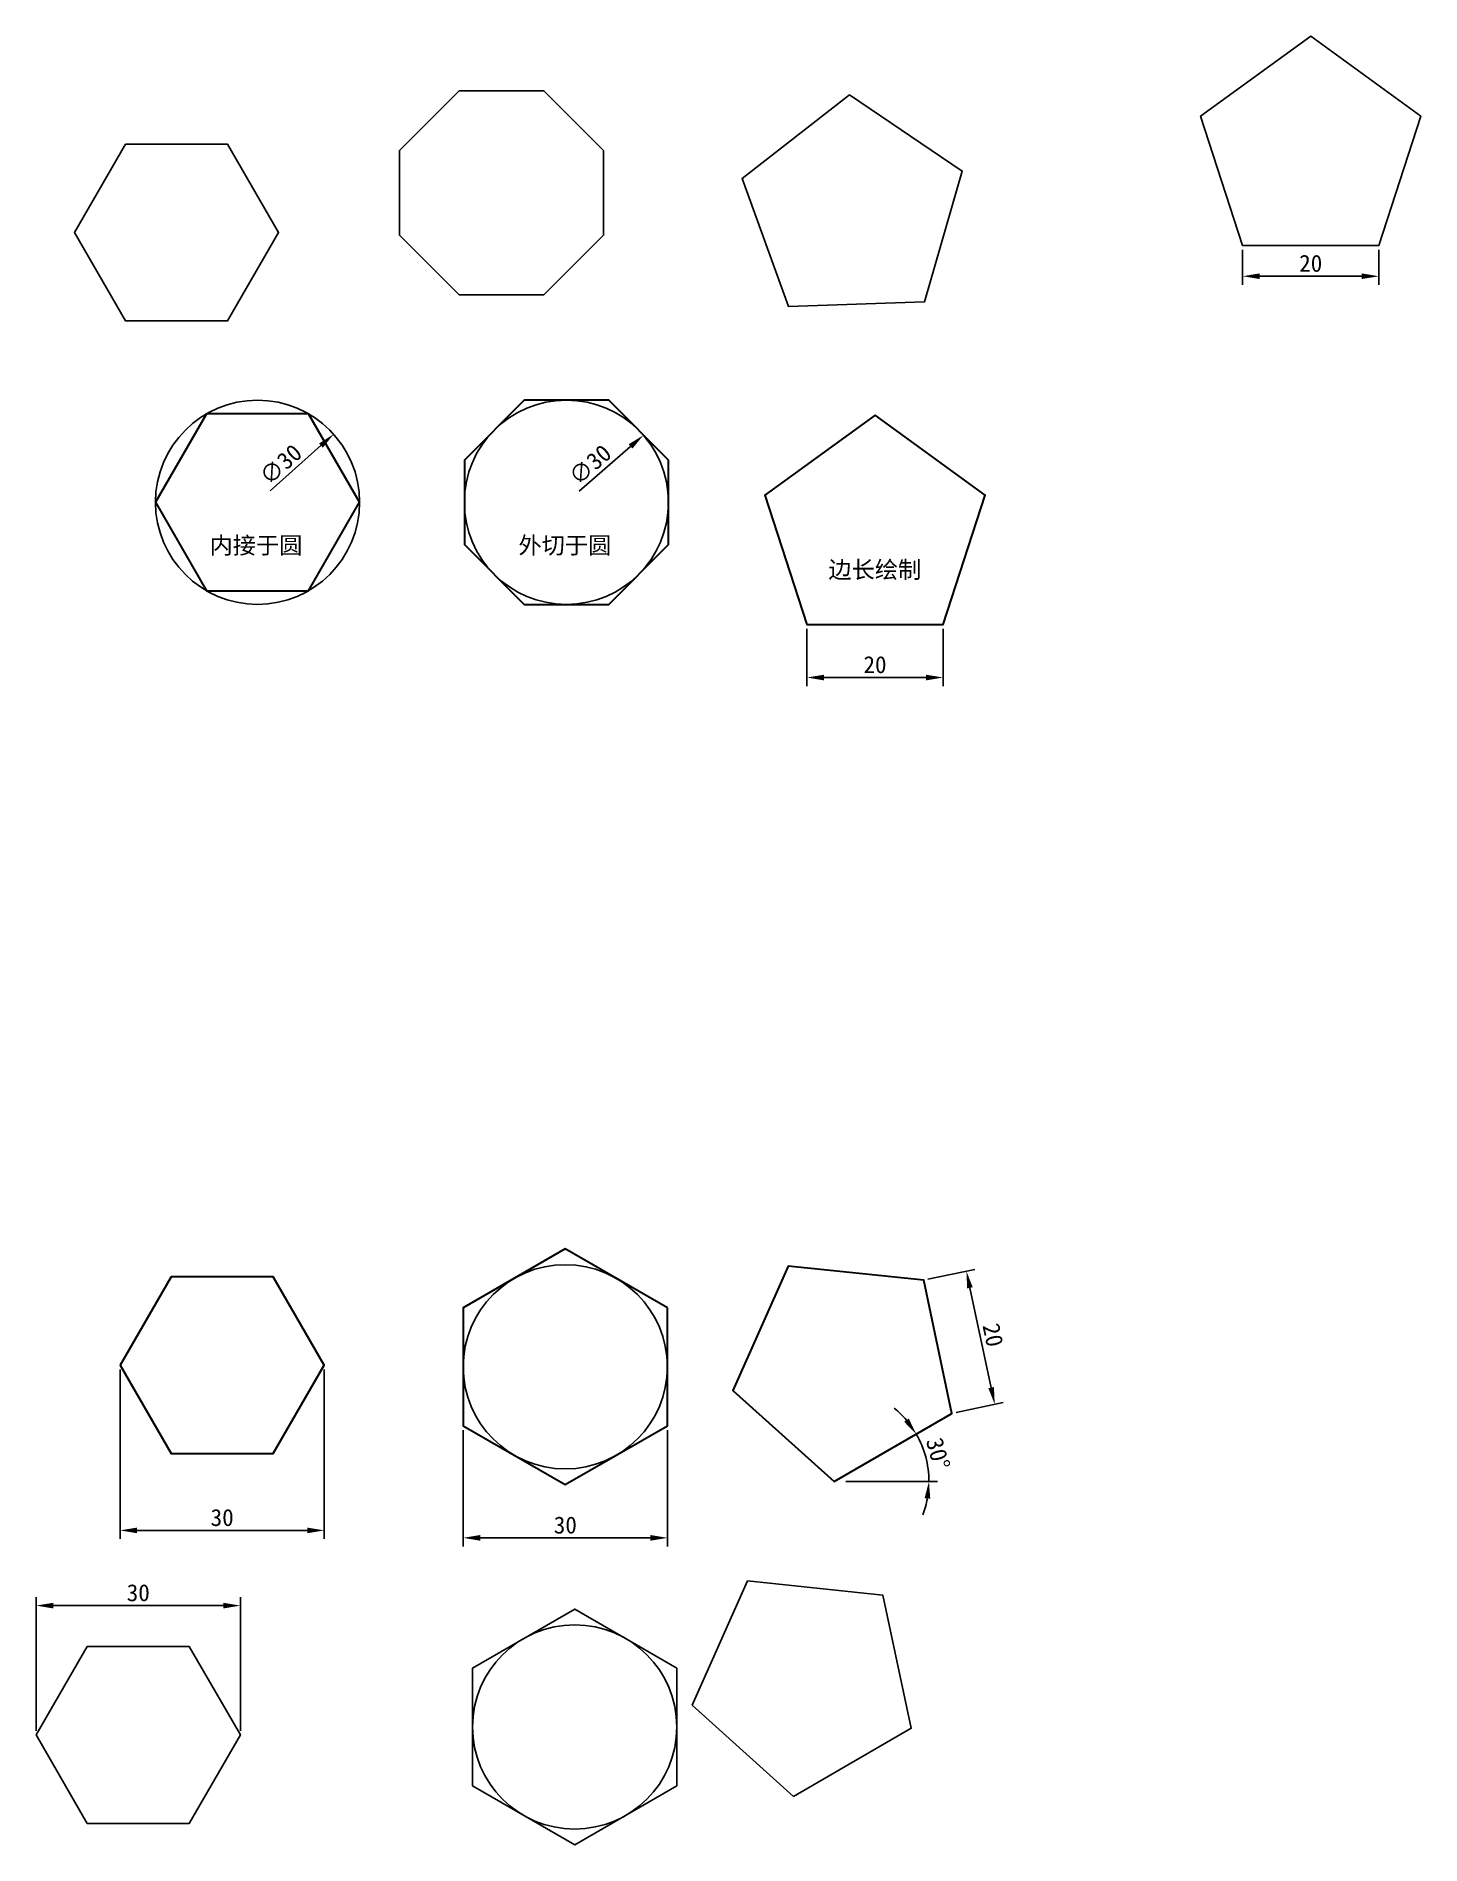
# Model space of a CAD drawing. Header units: millimetres. Extents: x 300 to 503, y -19 to 246.
import ezdxf

# ---------------------------------------------------------------- set-up
doc = ezdxf.new("R2010")
doc.units = ezdxf.units.MM
doc.dimstyles.new('ISO-25', dxfattribs={"dimtxt": 2.5, "dimasz": 2.5, "dimexe": 1.25, "dimexo": 0.625, "dimtad": 1, "dimdsep": 46, "dimtxsty": 'Standard', "dimcen": 2.5, "dimadec": 0, "dimazin": 0, "dimtfac": 1, "dimtmove": 0, "dimatfit": 3, "dimfxl": 1, "dimarcsym": 0})

# ---------------------------------------------------------------- blocks, each defined once
blk = doc.blocks.new('*D1')
at = {"color": 0, "lineweight": -2, "transparency": 16777216}
blk.add_line((379.62, 179.6), (387.16, 186.17), dxfattribs=at)
at = {"color": 0, "transparency": 16777216}
blk.add_solid([(386.88, 186.48), (387.43, 185.85), (389.04, 187.81)], dxfattribs=at)
at = {"layer": 'Defpoints', "color": 0, "transparency": 16777216}
for p in [(389.04, 187.81), (366.42, 168.1)]:
    blk.add_point(p, dxfattribs=at)
at = {"color": 0, "transparency": 16777216, "insert": (381.21, 183.48), "char_height": 2.5, "attachment_point": 5, "rotation": 41.0663}
blk.add_mtext('∅30', dxfattribs=at)
blk = doc.blocks.new('*D2')
at = {"color": 0, "lineweight": -2, "transparency": 16777216}
blk.add_line((334.21, 179.62), (341.66, 186.29), dxfattribs=at)
at = {"color": 0, "transparency": 16777216}
blk.add_solid([(341.39, 186.6), (341.94, 185.98), (343.53, 187.96)], dxfattribs=at)
at = {"layer": 'Defpoints', "color": 0, "transparency": 16777216}
for p in [(343.53, 187.96), (321.17, 167.95)]:
    blk.add_point(p, dxfattribs=at)
at = {"color": 0, "transparency": 16777216, "insert": (335.76, 183.52), "char_height": 2.5, "attachment_point": 5, "rotation": 41.821}
blk.add_mtext('∅30', dxfattribs=at)
blk = doc.blocks.new('*D3')
at = {"color": 0, "lineweight": -2, "transparency": 16777216}
for p, q in [((413.07, 159.38), (413.07, 150.96)), ((433.07, 159.38), (433.07, 150.96)), ((415.57, 152.21), (430.57, 152.21))]:
    blk.add_line(p, q, dxfattribs=at)
at = {"color": 0, "transparency": 16777216}
for points in [[(415.57, 152.62), (415.57, 151.79), (413.07, 152.21)], [(430.57, 152.62), (430.57, 151.79), (433.07, 152.21)]]:
    blk.add_solid(points, dxfattribs=at)
at = {"layer": 'Defpoints', "color": 0, "transparency": 16777216}
for p in [(413.07, 160), (433.07, 160), (433.07, 152.21)]:
    blk.add_point(p, dxfattribs=at)
at = {"color": 0, "transparency": 16777216, "insert": (423.07, 154.08), "char_height": 2.5, "attachment_point": 5}
blk.add_mtext('20', dxfattribs=at)
blk = doc.blocks.new('*D4')
at = {"color": 0, "lineweight": -2, "transparency": 16777216}
blk.add_line((418.77, 34.08), (432.25, 34.08), dxfattribs=at)
for start, end in [(40.293, 50.5861), (360, 30), (339.4139, 349.707)]:
    blk.add_arc((417.06, 34.08), 13.93, start, end, dxfattribs=at)
at = {"color": 0, "transparency": 16777216}
for points in [[(428.03, 43.33), (427.35, 42.85), (429.13, 41.05)], [(430.36, 31.63), (431.19, 31.56), (431, 34.08)]]:
    blk.add_solid(points, dxfattribs=at)
at = {"layer": 'Defpoints', "color": 0, "transparency": 16777216}
for p in [(434.38, 44.08), (430.78, 36.5), (417.06, 34.08), (417.06, 34.08), (418.14, 34.08)]:
    blk.add_point(p, dxfattribs=at)
at = {"color": 0, "transparency": 16777216, "insert": (432.33, 38.17), "char_height": 2.5, "attachment_point": 5, "rotation": 285}
blk.add_mtext('30°', dxfattribs=at)
blk = doc.blocks.new('*D5')
at = {"color": 0, "lineweight": -2, "transparency": 16777216}
for p, q in [((430.84, 63.78), (437.72, 65.24)), ((440.14, 47.86), (437.02, 62.53)), ((434.99, 44.21), (441.88, 45.68))]:
    blk.add_line(p, q, dxfattribs=at)
at = {"color": 0, "transparency": 16777216}
for points in [[(437.43, 62.62), (436.61, 62.45), (436.5, 64.98)], [(440.55, 47.95), (439.73, 47.78), (440.66, 45.42)]]:
    blk.add_solid(points, dxfattribs=at)
at = {"layer": 'Defpoints', "color": 0, "transparency": 16777216}
for p in [(436.5, 64.98), (430.22, 63.65), (434.38, 44.08)]:
    blk.add_point(p, dxfattribs=at)
at = {"color": 0, "transparency": 16777216, "insert": (440.41, 55.59), "char_height": 2.5, "attachment_point": 5, "rotation": 282}
blk.add_mtext('20', dxfattribs=at)
blk = doc.blocks.new('*D6')
at = {"color": 0, "lineweight": -2, "transparency": 16777216}
for p, q in [((362.57, 41.64), (362.57, 24.54)), ((392.57, 41.64), (392.57, 24.54)), ((365.07, 25.79), (390.07, 25.79))]:
    blk.add_line(p, q, dxfattribs=at)
at = {"color": 0, "transparency": 16777216}
for points in [[(365.07, 26.21), (365.07, 25.37), (362.57, 25.79)], [(390.07, 26.21), (390.07, 25.37), (392.57, 25.79)]]:
    blk.add_solid(points, dxfattribs=at)
at = {"layer": 'Defpoints', "color": 0, "transparency": 16777216}
for p in [(362.57, 42.27), (392.57, 42.27), (392.57, 25.79)]:
    blk.add_point(p, dxfattribs=at)
at = {"color": 0, "transparency": 16777216, "insert": (377.57, 27.66), "char_height": 2.5, "attachment_point": 5}
blk.add_mtext('30', dxfattribs=at)
blk = doc.blocks.new('*D7')
at = {"color": 0, "lineweight": -2, "transparency": 16777216}
for p, q in [((312.15, 50.55), (312.15, 25.64)), ((342.15, 50.55), (342.15, 25.64)), ((314.65, 26.89), (339.65, 26.89))]:
    blk.add_line(p, q, dxfattribs=at)
at = {"color": 0, "transparency": 16777216}
for points in [[(314.65, 27.3), (314.65, 26.47), (312.15, 26.89)], [(339.65, 27.3), (339.65, 26.47), (342.15, 26.89)]]:
    blk.add_solid(points, dxfattribs=at)
at = {"layer": 'Defpoints', "color": 0, "transparency": 16777216}
for p in [(312.15, 51.17), (342.15, 51.17), (342.15, 26.89)]:
    blk.add_point(p, dxfattribs=at)
at = {"color": 0, "transparency": 16777216, "insert": (327.15, 28.76), "char_height": 2.5, "attachment_point": 5}
blk.add_mtext('30', dxfattribs=at)
blk = doc.blocks.new('*D9')
at = {"color": 0, "lineweight": -2, "transparency": 16777216}
for p, q in [((477.09, 215.05), (477.09, 209.92)), ((497.09, 215.05), (497.09, 209.92)), ((479.59, 211.17), (494.59, 211.17))]:
    blk.add_line(p, q, dxfattribs=at)
at = {"color": 0, "transparency": 16777216}
for points in [[(479.59, 211.59), (479.59, 210.76), (477.09, 211.17)], [(494.59, 211.59), (494.59, 210.76), (497.09, 211.17)]]:
    blk.add_solid(points, dxfattribs=at)
at = {"layer": 'Defpoints', "color": 0, "transparency": 16777216}
for p in [(477.09, 215.67), (497.09, 215.67), (497.09, 211.17)]:
    blk.add_point(p, dxfattribs=at)
at = {"color": 0, "transparency": 16777216, "insert": (487.09, 213.05), "char_height": 2.5, "attachment_point": 5}
blk.add_mtext('20', dxfattribs=at)
blk = doc.blocks.new('*D10')
at = {"color": 0, "lineweight": -2, "transparency": 16777216}
for p, q in [((299.82, -2.54), (299.82, 17.09)), ((329.82, -2.54), (329.82, 17.09)), ((302.32, 15.84), (327.32, 15.84))]:
    blk.add_line(p, q, dxfattribs=at)
at = {"color": 0, "transparency": 16777216}
for points in [[(302.32, 16.25), (302.32, 15.42), (299.82, 15.84)], [(327.32, 16.25), (327.32, 15.42), (329.82, 15.84)]]:
    blk.add_solid(points, dxfattribs=at)
at = {"layer": 'Defpoints', "color": 0, "transparency": 16777216}
for p in [(329.82, 15.84), (299.82, -3.17), (329.82, -3.17)]:
    blk.add_point(p, dxfattribs=at)
at = {"color": 0, "transparency": 16777216, "insert": (314.82, 17.71), "char_height": 2.5, "attachment_point": 5}
blk.add_mtext('30', dxfattribs=at)

msp = doc.modelspace()

# ---------------------------------------------------------------- linework, layer by layer
for points in [[(477.088, 215.671), (497.088, 215.671), (503.268, 234.692), (487.088, 246.447), (470.907, 234.692)], [(361.986, 238.416), (353.199, 229.629), (353.199, 217.203), (361.986, 208.416), (374.412, 208.416), (383.199, 217.203), (383.199, 229.629), (374.412, 238.416)], [(419.319, 237.825), (403.537, 225.539), (410.344, 206.733), (430.333, 207.396), (435.88, 226.612)], [(312.937, 230.578), (305.437, 217.587), (312.937, 204.597), (327.937, 204.597), (335.437, 217.587), (327.937, 230.578)], [(411.078, -12.195), (428.398, -2.195), (424.24, 17.368), (404.349, 19.459), (396.215, 1.188)], [(393.945, 6.667), (378.945, 15.327), (363.945, 6.667), (363.945, -10.654), (378.945, -19.314), (393.945, -10.654)], [(307.323, 9.821), (299.823, -3.169), (307.323, -16.159), (322.323, -16.159), (329.823, -3.169), (322.323, 9.821)]]:
    msp.add_lwpolyline(points, close=True)
at = {"color": 3, "lineweight": 30}
for points in [[(371.52, 192.957), (362.733, 184.17), (362.733, 171.744), (371.52, 162.957), (383.946, 162.957), (392.733, 171.744), (392.733, 184.17), (383.946, 192.957)], [(392.567, 59.588), (377.567, 68.249), (362.567, 59.588), (362.567, 42.268), (377.567, 33.608), (392.567, 42.268)]]:
    msp.add_lwpolyline(points, close=True, dxfattribs=at)
at = {"color": 6, "lineweight": 30}
for points in [[(324.848, 190.947), (317.348, 177.957), (324.848, 164.967), (339.848, 164.967), (347.348, 177.957), (339.848, 190.947)], [(319.654, 64.164), (312.154, 51.174), (319.654, 38.184), (334.654, 38.184), (342.154, 51.174), (334.654, 64.164)]]:
    msp.add_lwpolyline(points, close=True, dxfattribs=at)
at = {"color": 41, "lineweight": 30, "true_color": 0xf4ee51}
msp.add_lwpolyline([(413.072, 160.005), (433.072, 160.005), (439.252, 179.026), (423.072, 190.781), (406.891, 179.026)], close=True, dxfattribs=at)
at = {"color": 2, "lineweight": 30}
msp.add_lwpolyline([(417.062, 34.083), (434.382, 44.083), (430.224, 63.646), (410.334, 65.736), (402.199, 47.465)], close=True, dxfattribs=at)
for centre in [(332.348, 177.957), (377.733, 177.957), (378.945, -1.993)]:
    msp.add_circle(centre, 15)
at = {"color": 242, "true_color": 0xcd2027}
msp.add_circle((377.567, 50.928), 15, dxfattribs=at)

# ---------------------------------------------------------------- texts
at = {"char_height": 2.5, "attachment_point": 1}
for s, insert in [('{\\fSimSun|b0|i0|c134|p2;内接于圆}', (325.3, 172.891)), ('{\\fSimSun|b0|i0|c134|p2;外切于圆}', (370.685, 172.891)), ('{\\fSimSun|b0|i0|c134|p2;边长绘制}', (416.224, 169.305))]:
    msp.add_mtext_dynamic_manual_height_columns(s, width=18.07948, gutter_width=12.5, heights=[0], dxfattribs=dict(at, insert=insert))

# ---------------------------------------------------------------- dimensions: what is measured, and where the dimension line sits
for base, p1, p2, picture, middle in [((497.088, 211.173), (477.088, 215.671), (497.088, 215.671), '*D9', (487.088, 213.048)), ((329.823, 15.837), (299.823, -3.169), (329.823, -3.169), '*D10', (314.823, 17.712))]:
    dim = msp.add_linear_dim(base=base, p1=p1, p2=p2, dimstyle='ISO-25')
    dim.commit()
    dim.dimension.update_dxf_attribs({"geometry": picture, "text_midpoint": middle})
at = {"color": 4}
for p1, p2, picture, middle in [((321.17, 167.955), (343.527, 187.959), '*D2', (337.006, 182.125)), ((366.424, 168.103), (389.042, 187.811), '*D1', (382.445, 182.063))]:
    dim = msp.add_diameter_dim_2p(p1=p1, p2=p2, dimstyle='ISO-25', dxfattribs=at)
    dim.commit()
    dim.dimension.update_dxf_attribs({"geometry": picture, "text_midpoint": middle, "dimtype": 163})
for base, p1, p2, picture, middle in [((433.072, 152.208), (413.072, 160.005), (433.072, 160.005), '*D3', (423.072, 154.083)), ((342.154, 26.887), (312.154, 51.174), (342.154, 51.174), '*D7', (327.154, 28.762)), ((392.567, 25.788), (362.567, 42.268), (392.567, 42.268), '*D6', (377.567, 27.663))]:
    dim = msp.add_linear_dim(base=base, p1=p1, p2=p2, dimstyle='ISO-25', dxfattribs=at)
    dim.commit()
    dim.dimension.update_dxf_attribs({"geometry": picture, "text_midpoint": middle})
dim = msp.add_aligned_dim(p1=(434.382, 44.083), p2=(430.224, 63.646), distance=-6.416, dimstyle='ISO-25', dxfattribs=at)
dim.commit()
dim.dimension.update_dxf_attribs({"geometry": '*D5', "text_midpoint": (440.413, 55.588)})
dim = msp.add_angular_dim_2l(base=(430.785, 36.503), line1=((417.062, 34.083), (418.143, 34.083)), line2=((417.062, 34.083), (434.382, 44.083)), dimstyle='ISO-25', dxfattribs=at)
dim.commit()
dim.dimension.update_dxf_attribs({"geometry": '*D4', "text_midpoint": (432.333, 38.175)})

doc.saveas('drawing.dxf')
